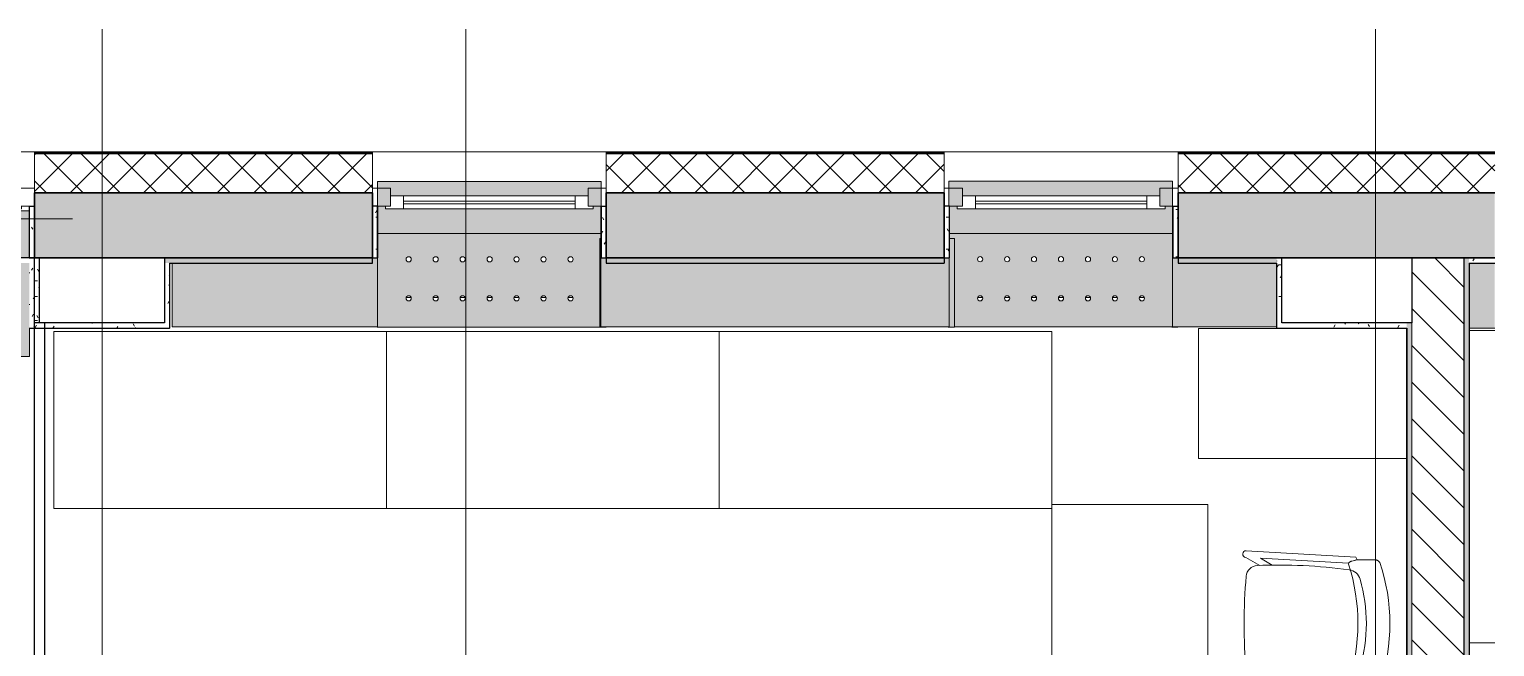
# Model space of a CAD drawing. Header units: millimetres. Extents: x 97900 to 162318, y -1987 to 22028.
# Drawn here: x 105530 to 111169, y 19655 to 22028 of the extents above; entities that cross this region are included whole.
import ezdxf

# ---------------------------------------------------------------- set-up
doc = ezdxf.new("R2010")
doc.units = ezdxf.units.MM
for name, color, linetype, lineweight in [('A-GLAZ', 7, 'Continuous', 9), ('A-GLAZ-1', 7, 'Continuous', 13), ('A-WALL', 7, 'Continuous', 9), ('I-FURN', 7, 'Continuous', 9), ('I-WALL', 7, 'Continuous', 9), ('M-EQPM', 7, 'Continuous', 9), ('Знаки', 7, 'Continuous', 9), ('Оси', 7, 'Continuous', 9)]:
    doc.layers.add(name, color=color, linetype=linetype, lineweight=lineweight)
for name, color, linetype, lineweight, true_color in [('A-WALL-1', 7, 'Continuous', 35, 0x3c3c3c), ('A-WALL-2', 7, 'Continuous', 25, 0x3c3c3c), ('A-WALL-3', 7, 'Continuous', 13, 0x3c3c3c), ('A-WALL-FNSH-1', 7, 'Continuous', 13, 0x3c3c3c), ('A-WALL-FNSH-2', 7, 'Continuous', 9, 0x3c3c3c), ('I-FURN-1', 7, 'Continuous', 9, 0xf0f0f0), ('I-FURN-2', 7, 'Continuous', 9, 0xaaaaaa)]:
    doc.layers.add(name, color=color, linetype=linetype, lineweight=lineweight, true_color=true_color)
pattern_1 = [(0, (0, 0), (121.92, 30.48), [10.058, -81.382, 10.058, -81.382, -487.68]), (0, (0, 0), (121.92, 30.48), [-182.88, 10.058, -172.822, 10.058, -81.382, -213.36]), (0, (0, 0), (121.92, 30.48), [-457.2, 10.058, -50.902, 10.058, -142.342]), (120, (45.72, 15.24), (-87.356454, 90.345817), [10.058, -81.382, 10.058, -81.382, -487.68]), (120, (45.72, 15.24), (-87.356454, 90.345817), [-182.88, 10.058, -172.822, 10.058, -81.382, -213.36]), (120, (45.72, 15.24), (-87.356454, 90.345817), [-457.2, 10.058, -50.902, 10.058, -142.342]), (240, (60.96, 76.2), (-34.563546, -120.825817), [10.058, -81.382, 10.058, -81.382, -487.68]), (240, (60.96, 76.2), (-34.563546, -120.825817), [-182.88, 10.058, -172.822, 10.058, -81.382, -213.36]), (240, (60.96, 76.2), (-34.563546, -120.825817), [-457.2, 10.058, -50.902, 10.058, -142.342])]

# ---------------------------------------------------------------- blocks, each defined once
blk = doc.blocks.new('120_Окно_СКБ_1Ст - 120_Окно_СКБ_1Ст 900х2500_h_ с форточкой-22876038-План разверток пом_3_35_ Этаж 3')
at = {"layer": 'A-GLAZ'}
for p, q in [((-431.5, -57), (-450, -57)), ((-330, -107), (330, -107)), ((450, -57), (428.5, -57)), ((330, -117), (-330, -117)), ((428.5, -127), (450, -127))]:
    blk.add_line(p, q, dxfattribs=at)
at = {"layer": 'A-GLAZ-1'}
for p, q in [((-450, -127), (-450, -57)), ((-450, -57), (-380, -57)), ((-380, -57), (-380, -127)), ((380, -87), (-380, -87)), ((-380, -87), (-380, -127)), ((-330, -137), (-330, -87)), ((330, -137), (330, -87)), ((380, -127), (380, -57)), ((380, -57), (450, -57)), ((380, -127), (380, -87)), ((450, -57), (450, -127)), ((-380, -127), (-450, -127)), ((-380, -127), (-400, -127)), ((-400, -127), (-400, -137)), ((-400, -137), (400, -137)), ((400, -137), (-400, -137)), ((450, -127), (380, -127)), ((400, -127), (380, -127)), ((400, -137), (400, -127))]:
    blk.add_line(p, q, dxfattribs=at)
blk = doc.blocks.new('120_Окно_СКБ_1Ст - 120_Окно_СКБ_1Ст 900х2500_h_ с форточкой-V1-План разверток пом_3_35_ Этаж 3')
at = {"layer": 'A-GLAZ'}
for p, q in [((-430.1, -57), (-450, -57)), ((-330, -107), (330, -107)), ((450, -57), (429.9, -57)), ((330, -117), (-330, -117)), ((429.9, -127), (450, -127))]:
    blk.add_line(p, q, dxfattribs=at)
at = {"layer": 'A-GLAZ-1'}
for p, q in [((-450, -127), (-450, -57)), ((-450, -57), (-380, -57)), ((-380, -57), (-380, -127)), ((380, -87), (-380, -87)), ((-380, -87), (-380, -127)), ((-330, -137), (-330, -87)), ((330, -137), (330, -87)), ((380, -127), (380, -57)), ((380, -57), (450, -57)), ((380, -127), (380, -87)), ((450, -57), (450, -127)), ((-380, -127), (-450, -127)), ((-380, -127), (-400, -127)), ((-400, -127), (-400, -137)), ((-400, -137), (400, -137)), ((400, -137), (-400, -137)), ((450, -127), (380, -127)), ((400, -127), (380, -127)), ((400, -137), (400, -127))]:
    blk.add_line(p, q, dxfattribs=at)
blk = doc.blocks.new('120_Окно_СКБ_1Ст - 120_Окно_СКБ_1Ст 900х2500_h_ с форточкой-V2-План разверток пом_3_35_ Этаж 3')
at = {"layer": 'A-GLAZ'}
for p, q in [((450, -57), (-450, -57)), ((-330, -107), (330, -107)), ((-430, -127), (-400, -127)), ((330, -117), (-330, -117)), ((400, -127), (450, -127))]:
    blk.add_line(p, q, dxfattribs=at)
at = {"layer": 'A-GLAZ-1'}
for p, q in [((-450, -127), (-450, -57)), ((-450, -57), (-380, -57)), ((-380, -57), (-380, -127)), ((380, -87), (-380, -87)), ((-380, -87), (-380, -127)), ((-330, -137), (-330, -87)), ((330, -137), (330, -87)), ((380, -127), (380, -57)), ((380, -57), (450, -57)), ((380, -127), (380, -87)), ((450, -57), (450, -127)), ((-380, -127), (-450, -127)), ((-380, -127), (-400, -127)), ((-400, -127), (-400, -137)), ((-400, -137), (400, -137)), ((400, -137), (-400, -137)), ((450, -127), (380, -127)), ((400, -127), (380, -127)), ((400, -137), (400, -127))]:
    blk.add_line(p, q, dxfattribs=at)
blk = doc.blocks.new('Стол базовый прямоугольный - 1_2-25479526-План разверток пом_3_35_ Этаж 3')
at = {"layer": 'I-FURN-1'}
for p, q in [((-600, -202.9), (-600, -300)), ((600, -300), (600, -202.9)), ((-600, -300), (600, -300))]:
    blk.add_line(p, q, dxfattribs=at)
blk = doc.blocks.new('Chair_1 noor 78578 - 1_4-25422005-План разверток пом_3_35_ Этаж 3')
at = {"layer": 'I-FURN'}
for p, q in [((-130.5, 405.7), (-130.5, 344.8)), ((359.1, 344.8), (359.1, 405.7)), ((-141.2, 329.7), (-165.1, -92)), ((-136.5, -37.1), (-117.3, 302)), ((345.9, 302), (365.1, -37.1)), ((393.7, -92), (369.8, 329.7)), ((-110.2, 8.6), (-136.5, -37.1)), ((365.1, -37.1), (338.8, 8.6)), ((-139.7, -93.5), (-108.8, -39.9)), ((337.4, -39.9), (368.3, -93.5))]:
    blk.add_line(p, q, dxfattribs=at)
for centre, radius, start, end in [((114.3, -271.9), 732.8, 71.3174, 108.6833), ((-37.4, 344.8), 93.1, 180, 204.9864), ((-41.4, 297.5), 50.8, 106.1735, 171.9659), ((114.3, -239.2), 609.6, 73.8265, 106.1735), ((270, 297.5), 50.8, 8.0341, 73.8265), ((266, 344.8), 93.1, 334.477, 360), ((114.3, -279.3), 660.4, 111.7, 112.7563), ((-37.4, 344.8), 93.1, 186.4785, 204.9864), ((-116, 308.2), 6.35, 204.9864, 258.4091), ((-116, 308.2), 6.35, 204.9864, 287.8276), ((114.3, -408), 746, 71.9445, 107.8276), ((1798.9, 37.7), 1909.3, 171.9659, 182.6261), ((-1570.3, 37.7), 1909.3, 357.3739, 8.0341), ((344.3, 307.4), 6.35, 281.4186, 334.477), ((344.6, 308.2), 6.35, 281.5909, 335.0136), ((266, 344.8), 93.1, 335.0136, 353.5215), ((114.3, -279.3), 660.4, 67.2437, 68.3), ((1798.9, 37.7), 1909.3, 180.8761, 182.3307), ((-1570.3, 37.7), 1909.3, 357.6693, 359.1239), ((-64, -47.7), 44.5, 182.6261, 265.0912), ((292.6, -47.7), 44.4, 275.9396, 357.3739), ((-152.4, -92.7), 12.7, 176.75, 356.75), ((114.8, 2033.8), 2133.6, 265.0912, 274.9044), ((381, -92.7), 12.7, 183.25, 3.25)]:
    blk.add_arc(centre, radius, start, end, dxfattribs=at)
for points in [[(-120.4, 422.3), (-122, 420.8), (-124.7, 417.8), (-127.8, 413.5), (-129.8, 409.4), (-130.4, 406.9), (-130.5, 405.7)], [(359.1, 405.7), (359, 406.9), (358.4, 409.4), (356.4, 413.5), (353.3, 417.8), (350.6, 420.8), (349, 422.3)]]:
    blk.add_open_spline(points, degree=3, dxfattribs=at)
blk = doc.blocks.new('Стол базовый прямоугольный - 1_2-V3-План разверток пом_3_35_ Этаж 3')
at = {"layer": 'I-FURN-1'}
for p, q in [((600, 300), (-600, 300)), ((-600, 300), (-600, -300)), ((600, -300), (600, 300)), ((-600, -300), (600, -300))]:
    blk.add_line(p, q, dxfattribs=at)
blk = doc.blocks.new('Стол базовый прямоугольный - 1_125-26230900-План разверток пом_3_35_ Этаж 3')
at = {"layer": 'I-FURN-1'}
for p, q in [((400, 250), (-400, 250)), ((-400, 250), (-400, -250)), ((400, -250), (400, 250)), ((-400, -250), (400, -250))]:
    blk.add_line(p, q, dxfattribs=at)
blk = doc.blocks.new('radiator_prado_classic_z_tip_30_po exemplyaru - Classic Z Тип 30-300-31189091-План разверток пом_3_35_ Этаж 3')
at = {"layer": 'M-EQPM'}
for p, q in [((102.4, 228), (83.1, 228)), ((206.2, 228), (187, 228)), ((309.9, 228), (290.7, 228)), ((413.7, 228), (394.5, 228)), ((517.4, 228), (498.2, 228)), ((621.2, 228), (602, 228)), ((725, 228), (705.7, 228))]:
    blk.add_line(p, q, dxfattribs=at)
blk = doc.blocks.new('radiator_prado_classic_z_tip_30_po exemplyaru - Classic Z Тип 30-300-V13-План разверток пом_3_35_ Этаж 3')
at = {"layer": 'M-EQPM'}
for p, q in [((106.1, 228), (86.8, 228)), ((209.9, 228), (190.6, 228)), ((313.6, 228), (294.3, 228)), ((417.4, 228), (398.1, 228)), ((521.1, 228), (501.8, 228)), ((624.9, 228), (605.6, 228)), ((728.7, 228), (709.3, 228))]:
    blk.add_line(p, q, dxfattribs=at)
blk = doc.blocks.new('Зашивка радиатора_ с перфорацией М1_1 - Зашивка радиатора_ с перфорацией М1_1-31131234-План разверток пом_3_35_ Этаж 3')
at = {"layer": 'Знаки'}
blk.add_hatch(color=256, dxfattribs=at).paths.add_polyline_path([(430, 200), (429.8, 380), (-430, 380), (-430, 200), (429.8, 200)])
h = blk.add_hatch(color=256, dxfattribs=at)
h.paths.add_polyline_path([(-71.6, -179.9), (430.2, -179.9), (429.8, 180), (-430, 180), (-430, -179.9), (-113.3, -179.9)])
h.paths.add_polyline_path([(312.2, -79.6), (307.3, -78.3), (303.6, -74.6), (302.3, -69.6), (303.6, -64.6), (307.3, -61), (312.2, -59.6), (317.3, -61), (320.9, -64.6), (322.3, -69.6), (320.9, -74.6), (317.3, -78.3), (314.8, -79.3)])
h.paths.add_polyline_path([(-102.8, -79.6), (-107.7, -78.3), (-111.4, -74.6), (-112.7, -69.6), (-111.4, -64.6), (-107.7, -61), (-102.8, -59.6), (-97.7, -61), (-94.1, -64.6), (-92.7, -69.6), (-94.1, -74.6), (-97.7, -78.3), (-100.2, -79.3)])
h.paths.add_polyline_path([(-310.3, -79.6), (-315.2, -78.3), (-318.9, -74.6), (-320.2, -69.6), (-318.9, -64.6), (-315.2, -61), (-310.3, -59.6), (-305.2, -61), (-301.6, -64.6), (-300.2, -69.6), (-301.6, -74.6), (-305.2, -78.3), (-307.7, -79.3)])
h.paths.add_polyline_path([(1, -79.6), (-4, -78.3), (-7.7, -74.6), (-9, -69.6), (-7.7, -64.6), (-4, -61), (1, -59.6), (6, -61), (9.7, -64.6), (11, -69.6), (9.7, -74.6), (6, -78.3), (3.6, -79.3)])
h.paths.add_polyline_path([(-206.5, -79.6), (-211.5, -78.3), (-215.2, -74.6), (-216.5, -69.6), (-215.2, -64.6), (-211.5, -61), (-206.5, -59.6), (-201.5, -61), (-197.8, -64.6), (-196.5, -69.6), (-197.8, -74.6), (-201.5, -78.3), (-203.9, -79.3)])
h.paths.add_polyline_path([(208.5, -79.6), (203.5, -78.3), (199.8, -74.6), (198.5, -69.6), (199.8, -64.6), (203.5, -61), (208.5, -59.6), (213.5, -61), (217.2, -64.6), (218.5, -69.6), (217.2, -74.6), (213.5, -78.3), (211.1, -79.3)])
h.paths.add_polyline_path([(104.7, -79.6), (99.8, -78.3), (96.1, -74.6), (94.8, -69.6), (96.1, -64.6), (99.8, -61), (104.7, -59.6), (109.8, -61), (113.4, -64.6), (114.8, -69.6), (113.4, -74.6), (109.8, -78.3), (107.3, -79.3)])
h.paths.add_polyline_path([(-310.3, 70.4), (-315.2, 71.7), (-318.9, 75.4), (-320.2, 80.4), (-318.9, 85.4), (-315.2, 89), (-310.3, 90.4), (-305.2, 89), (-301.6, 85.4), (-300.2, 80.4), (-301.6, 75.4), (-305.2, 71.7), (-307.7, 70.7)])
h.paths.add_polyline_path([(312.2, 70.4), (307.3, 71.7), (303.6, 75.4), (302.3, 80.4), (303.6, 85.4), (307.3, 89), (312.2, 90.4), (317.3, 89), (320.9, 85.4), (322.3, 80.4), (320.9, 75.4), (317.3, 71.7), (314.8, 70.7)])
h.paths.add_polyline_path([(208.5, 70.4), (203.5, 71.7), (199.8, 75.4), (198.5, 80.4), (199.8, 85.4), (203.5, 89), (208.5, 90.4), (213.5, 89), (217.2, 85.4), (218.5, 80.4), (217.2, 75.4), (213.5, 71.7), (211.1, 70.7)])
h.paths.add_polyline_path([(-102.8, 70.4), (-107.7, 71.7), (-111.4, 75.4), (-112.7, 80.4), (-111.4, 85.4), (-107.7, 89), (-102.8, 90.4), (-97.7, 89), (-94.1, 85.4), (-92.7, 80.4), (-94.1, 75.4), (-97.7, 71.7), (-100.2, 70.7)])
h.paths.add_polyline_path([(-206.5, 70.4), (-211.5, 71.7), (-215.2, 75.4), (-216.5, 80.4), (-215.2, 85.4), (-211.5, 89), (-206.5, 90.4), (-201.5, 89), (-197.8, 85.4), (-196.5, 80.4), (-197.8, 75.4), (-201.5, 71.7), (-203.9, 70.7)])
h.paths.add_polyline_path([(1, 70.4), (-4, 71.7), (-7.7, 75.4), (-9, 80.4), (-7.7, 85.4), (-4, 89), (1, 90.4), (6, 89), (9.7, 85.4), (11, 80.4), (9.7, 75.4), (6, 71.7), (3.6, 70.7)])
h.paths.add_polyline_path([(104.7, 70.4), (99.8, 71.7), (96.1, 75.4), (94.8, 80.4), (96.1, 85.4), (99.8, 89), (104.7, 90.4), (109.8, 89), (113.4, 85.4), (114.8, 80.4), (113.4, 75.4), (109.8, 71.7), (107.3, 70.7)])
for p, q in [((430, 380), (-430, 380)), ((-430, 180), (-430, -94.7)), ((-430, -94.7), (-430, -179.9)), ((430.2, -179.9), (430.2, -71)), ((-430, -179.9), (-118, -179.9)), ((-118, -179.9), (430.2, -179.9))]:
    blk.add_line(p, q, dxfattribs=at)
for centre, start, end in [((-310.3, 80.4), 180, 0), ((-310.3, 80.4), 0, 180), ((-206.5, 80.4), 0, 180), ((-206.5, 80.4), 180, 360), ((-102.8, 80.4), 0, 180), ((-102.8, 80.4), 180, 0), ((1, 80.4), 0, 180), ((1, 80.4), 180, 0), ((104.7, 80.4), 0, 180), ((104.7, 80.4), 180, 360), ((208.5, 80.4), 0, 180), ((208.5, 80.4), 180, 0), ((312.2, 80.4), 0, 180), ((312.2, 80.4), 180, 0), ((-310.3, -69.6), 0, 180), ((-310.3, -69.6), 180, 0), ((-206.5, -69.6), 0, 180), ((-206.5, -69.6), 180, 0), ((-102.8, -69.6), 0, 180), ((-102.8, -69.6), 180, 0), ((1, -69.6), 0, 180), ((1, -69.6), 180, 0), ((104.7, -69.6), 0, 180), ((104.7, -69.6), 180, 0), ((208.5, -69.6), 0, 180), ((208.5, -69.6), 180, 0), ((312.2, -69.6), 0, 180), ((312.2, -69.6), 180, 0)]:
    blk.add_arc(centre, 10, start, end, dxfattribs=at)
blk = doc.blocks.new('Зашивка радиатора_ с перфорацией М1_1 - Зашивка радиатора_ с перфорацией М1_1-V14-План разверток пом_3_35_ Этаж 3')
at = {"layer": 'Знаки'}
h = blk.add_hatch(color=256, dxfattribs=at)
h.paths.add_polyline_path([(-429.9, 180), (430, 180.1), (430, 380), (-430, 380), (-429.9, 183)])
h.paths.add_polyline_path([(-308.6, 274.1), (-399.9, 274.1), (-399.9, 284.1), (-379.9, 284.1), (-379.9, 324.1), (380.1, 324.1), (380.1, 284.1), (400.1, 284.1), (400.1, 274.1), (-141.5, 274.1)])
h = blk.add_hatch(color=256, dxfattribs=at)
h.paths.add_polyline_path([(192.6, -179.9), (425.4, -178.8), (425.4, 160.1), (428.6, 160.1), (428.6, 180), (-429.9, 180), (-429.9, 179.9), (-430, -179.9), (109.1, -179.9)])
h.paths.add_polyline_path([(1, -79.6), (-4, -78.3), (-7.7, -74.6), (-9, -69.6), (-7.7, -64.6), (-4, -61), (1, -59.6), (6, -61), (9.7, -64.6), (11, -69.6), (9.7, -74.6), (6, -78.3), (3.6, -79.3)])
h.paths.add_polyline_path([(312.2, -79.6), (307.3, -78.3), (303.6, -74.6), (302.3, -69.6), (303.6, -64.6), (307.3, -61), (312.2, -59.6), (317.3, -61), (320.9, -64.6), (322.3, -69.6), (320.9, -74.6), (317.3, -78.3), (314.8, -79.3)])
h.paths.add_polyline_path([(104.7, -79.6), (99.8, -78.3), (96.1, -74.6), (94.8, -69.6), (96.1, -64.6), (99.8, -61), (104.7, -59.6), (109.8, -61), (113.4, -64.6), (114.8, -69.6), (113.4, -74.6), (109.1, -78.6), (107.3, -79.3)])
h.paths.add_polyline_path([(-206.5, -79.6), (-211.5, -78.3), (-215.2, -74.6), (-216.5, -69.6), (-215.2, -64.6), (-211.5, -61), (-206.5, -59.6), (-201.5, -61), (-197.8, -64.6), (-196.5, -69.6), (-197.8, -74.6), (-201.5, -78.3), (-203.9, -79.3)])
h.paths.add_polyline_path([(-102.8, -79.6), (-107.7, -78.3), (-111.4, -74.6), (-112.7, -69.6), (-111.4, -64.6), (-107.7, -61), (-102.8, -59.6), (-97.7, -61), (-94.1, -64.6), (-92.7, -69.6), (-94.1, -74.6), (-97.7, -78.3), (-100.2, -79.3)])
h.paths.add_polyline_path([(208.5, -79.6), (203.5, -78.3), (199.8, -74.6), (198.5, -69.6), (199.8, -64.6), (203.5, -61), (208.5, -59.6), (213.5, -61), (217.2, -64.6), (218.5, -69.6), (217.2, -74.6), (213.5, -78.3), (211.1, -79.3)])
h.paths.add_polyline_path([(-310.3, -79.6), (-315.2, -78.3), (-318.9, -74.6), (-320.2, -69.6), (-318.9, -64.6), (-315.2, -61), (-310.3, -59.6), (-305.2, -61), (-301.6, -64.6), (-300.2, -69.6), (-301.6, -74.6), (-305.2, -78.3), (-308.6, -79.4)])
h.paths.add_polyline_path([(104.7, 70.4), (99.8, 71.7), (96.1, 75.4), (94.8, 80.4), (96.1, 85.4), (99.8, 89), (104.7, 90.4), (109.8, 89), (113.4, 85.4), (114.8, 80.4), (113.4, 75.4), (109.1, 71.4), (107.3, 70.7)])
h.paths.add_polyline_path([(1, 70.4), (-4, 71.7), (-7.7, 75.4), (-9, 80.4), (-7.4, 85.7), (-4, 89), (1, 90.4), (6, 89), (9.7, 85.4), (11, 80.4), (9.7, 75.4), (6, 71.7), (3.6, 70.7)])
h.paths.add_polyline_path([(-102.8, 70.4), (-107.7, 71.7), (-111.4, 75.4), (-112.7, 80.4), (-111.4, 85.4), (-107.7, 89), (-102.8, 90.4), (-97.7, 89), (-94.1, 85.4), (-92.7, 80.4), (-94.1, 75.4), (-97.7, 71.7), (-100.2, 70.7)])
h.paths.add_polyline_path([(-206.5, 70.4), (-211.5, 71.7), (-215.2, 75.4), (-216.5, 80.4), (-214.9, 85.7), (-211.5, 89), (-206.5, 90.4), (-201.5, 89), (-197.8, 85.4), (-196.5, 80.4), (-197.8, 75.4), (-201.5, 71.7), (-203.9, 70.7)])
h.paths.add_polyline_path([(208.5, 70.4), (203.5, 71.7), (199.8, 75.4), (198.5, 80.4), (200.1, 85.7), (203.5, 89), (208.5, 90.4), (213.5, 89), (217.2, 85.4), (218.5, 80.4), (217.2, 75.4), (213.5, 71.7), (211.1, 70.7)])
h.paths.add_polyline_path([(-310.3, 70.4), (-315.2, 71.7), (-318.9, 75.4), (-320.2, 80.4), (-318.9, 85.4), (-315.2, 89), (-310.3, 90.4), (-305.2, 89), (-301.6, 85.4), (-300.2, 80.4), (-301.6, 75.4), (-305.2, 71.7), (-308.6, 70.6)])
h.paths.add_polyline_path([(312.2, 70.4), (307.3, 71.7), (303.6, 75.4), (302.3, 80.4), (303.6, 85.4), (307.3, 89), (312.2, 90.4), (317.3, 89), (320.9, 85.4), (322.3, 80.4), (320.9, 75.4), (317.3, 71.7), (314.8, 70.7)])
for p, q in [((430, 380), (-430, 380)), ((-430, 380), (-430, 284.1)), ((430, 180.1), (430, 380)), ((-429.9, 180), (428.6, 180)), ((428.6, 180), (-429.9, 180)), ((-430, 86.1), (-430, -179.9)), ((-430, -179.9), (425.4, -179.9))]:
    blk.add_line(p, q, dxfattribs=at)
for centre, start, end in [((-310.3, 80.4), 180, 0), ((-310.3, 80.4), 0, 180), ((-206.5, 80.4), 0, 180), ((-206.5, 80.4), 180, 360), ((-102.8, 80.4), 0, 180), ((-102.8, 80.4), 180, 0), ((1, 80.4), 0, 180), ((1, 80.4), 180, 0), ((104.7, 80.4), 0, 180), ((104.7, 80.4), 180, 360), ((208.5, 80.4), 0, 180), ((208.5, 80.4), 180, 0), ((312.2, 80.4), 0, 180), ((312.2, 80.4), 180, 0), ((-310.3, -69.6), 0, 180), ((-310.3, -69.6), 180, 0), ((-206.5, -69.6), 0, 180), ((-206.5, -69.6), 180, 0), ((-102.8, -69.6), 0, 180), ((-102.8, -69.6), 180, 0), ((1, -69.6), 0, 180), ((1, -69.6), 180, 0), ((104.7, -69.6), 0, 180), ((104.7, -69.6), 180, 0), ((208.5, -69.6), 0, 180), ((208.5, -69.6), 180, 0), ((312.2, -69.6), 0, 180), ((312.2, -69.6), 180, 0)]:
    blk.add_arc(centre, 10, start, end, dxfattribs=at)
blk = doc.blocks.new('Зашивка радиатора_ с перфорацией М1_1 - Зашивка радиатора_ с перфорацией М1_1-V15-План разверток пом_3_35_ Этаж 3')
at = {"layer": 'Знаки'}
h = blk.add_hatch(color=256, dxfattribs=at)
h.paths.add_polyline_path([(-1.1, 180), (430, 180), (430, 380), (-430, 380), (-430, 284), (-428.5, 284), (-428.5, 180), (-84.6, 180)])
h.paths.add_polyline_path([(401.5, 274), (-398.5, 274), (-398.5, 284), (-378.5, 284), (-378.5, 324), (381.5, 324), (381.5, 284), (401.5, 284)])
h = blk.add_hatch(color=256, dxfattribs=at)
h.paths.add_polyline_path([(-408.9, -179.9), (430.2, -179.9), (430.2, 180), (-428.5, 178.8), (-428.5, 160), (-408.9, 160), (-408.9, -175)])
h.paths.add_polyline_path([(-102.8, -79.6), (-107.7, -78.3), (-111.4, -74.6), (-112.7, -69.6), (-111.4, -64.6), (-107.7, -61), (-102.8, -59.6), (-97.7, -61), (-94.1, -64.6), (-92.7, -69.6), (-94.1, -74.6), (-97.7, -78.3), (-100.2, -79.3)])
h.paths.add_polyline_path([(1, -79.6), (-4, -78.3), (-7.7, -74.6), (-9, -69.6), (-7.7, -64.6), (-4, -61), (1, -59.6), (6, -61), (9.7, -64.6), (11, -69.6), (9.7, -74.6), (6, -78.3), (3.6, -79.3)])
h.paths.add_polyline_path([(208.5, -79.6), (203.5, -78.3), (199.8, -74.6), (198.5, -69.6), (199.8, -64.6), (203.5, -61), (208.5, -59.6), (213.5, -61), (217.2, -64.6), (218.5, -69.6), (217.2, -74.6), (213.5, -78.3), (211.1, -79.3)])
h.paths.add_polyline_path([(104.7, -79.6), (99.8, -78.3), (96.1, -74.6), (94.8, -69.6), (96.1, -64.6), (99.8, -61), (104.7, -59.6), (109.8, -61), (113.4, -64.6), (114.8, -69.6), (113.4, -74.6), (109.8, -78.3), (107.3, -79.3)])
h.paths.add_polyline_path([(-310.3, -79.6), (-315.2, -78.3), (-318.9, -74.6), (-320.2, -69.6), (-318.9, -64.6), (-315.2, -61), (-310.3, -59.6), (-305.2, -61), (-301.6, -64.6), (-300.2, -69.6), (-301.6, -74.6), (-305.2, -78.3), (-307.7, -79.3)])
h.paths.add_polyline_path([(312.2, -79.6), (307.3, -78.3), (303.6, -74.6), (302.3, -69.6), (303.6, -64.6), (307.3, -61), (312.2, -59.6), (317.3, -61), (320.9, -64.6), (322.3, -69.6), (320.9, -74.6), (317.3, -78.3), (314.8, -79.3)])
h.paths.add_polyline_path([(-206.5, -79.6), (-211.5, -78.3), (-215.2, -74.6), (-216.5, -69.6), (-215.2, -64.6), (-211.5, -61), (-206.5, -59.6), (-201.5, -61), (-197.8, -64.6), (-196.5, -69.6), (-197.8, -74.6), (-201.5, -78.3), (-203.9, -79.3)])
h.paths.add_polyline_path([(-310.3, 70.4), (-315.2, 71.7), (-318.9, 75.4), (-320.2, 80.4), (-318.9, 85.4), (-315.2, 89), (-310.3, 90.4), (-305.2, 89), (-301.6, 85.4), (-300.2, 80.4), (-301.6, 75.4), (-305.2, 71.7), (-307.7, 70.7)])
h.paths.add_polyline_path([(208.5, 70.4), (203.5, 71.7), (199.8, 75.4), (198.5, 80.4), (199.8, 85.4), (203.5, 89), (208.5, 90.4), (213.5, 89), (217.2, 85.4), (218.5, 80.4), (217.2, 75.4), (213.5, 71.7), (211.1, 70.7)])
h.paths.add_polyline_path([(1, 70.4), (-4, 71.7), (-7.7, 75.4), (-9, 80.4), (-7.7, 85.4), (-4, 89), (1, 90.4), (6, 89), (9.7, 85.4), (11, 80.4), (9.7, 75.4), (6, 71.7), (3.6, 70.7)])
h.paths.add_polyline_path([(312.2, 70.4), (307.3, 71.7), (303.6, 75.4), (302.3, 80.4), (303.6, 85.4), (307.3, 89), (312.2, 90.4), (317.3, 89), (320.9, 85.4), (322.3, 80.4), (320.9, 75.4), (317.3, 71.7), (314.8, 70.7)])
h.paths.add_polyline_path([(-102.8, 70.4), (-107.7, 71.7), (-111.4, 75.4), (-112.7, 80.4), (-111.2, 85.7), (-107.7, 89), (-102.8, 90.4), (-97.7, 89), (-94.1, 85.4), (-92.7, 80.4), (-94.1, 75.4), (-97.7, 71.7), (-100.2, 70.7)])
h.paths.add_polyline_path([(-206.5, 70.4), (-211.5, 71.7), (-215.2, 75.4), (-216.5, 80.4), (-215.2, 85.4), (-211.5, 89), (-206.5, 90.4), (-201.5, 89), (-197.8, 85.4), (-196.5, 80.4), (-197.8, 75.4), (-201.5, 71.7), (-203.9, 70.7)])
h.paths.add_polyline_path([(104.7, 70.4), (99.8, 71.7), (96.1, 75.4), (94.8, 80.4), (96.3, 85.7), (99.8, 89), (104.7, 90.4), (109.8, 89), (113.4, 85.4), (114.8, 80.4), (113.4, 75.4), (109.8, 71.7), (107.3, 70.7)])
for p, q in [((430, 380), (-430, 380)), ((-430, 380), (-430, 284)), ((430, 180), (430, 380)), ((-428.5, 180), (430, 180)), ((430.2, 180), (-428.5, 180)), ((430.2, -179.9), (430.2, 180)), ((-408.9, -179.9), (430.2, -179.9))]:
    blk.add_line(p, q, dxfattribs=at)
for centre, start, end in [((-310.3, 80.4), 180, 0), ((-310.3, 80.4), 0, 180), ((-206.5, 80.4), 0, 180), ((-206.5, 80.4), 180, 360), ((-102.8, 80.4), 0, 180), ((-102.8, 80.4), 180, 0), ((1, 80.4), 0, 180), ((1, 80.4), 180, 0), ((104.7, 80.4), 0, 180), ((104.7, 80.4), 180, 360), ((208.5, 80.4), 0, 180), ((208.5, 80.4), 180, 0), ((312.2, 80.4), 0, 180), ((312.2, 80.4), 180, 0), ((-310.3, -69.6), 0, 180), ((-310.3, -69.6), 180, 0), ((-206.5, -69.6), 0, 180), ((-206.5, -69.6), 180, 0), ((-102.8, -69.6), 0, 180), ((-102.8, -69.6), 180, 0), ((1, -69.6), 0, 180), ((1, -69.6), 180, 0), ((104.7, -69.6), 0, 180), ((104.7, -69.6), 180, 0), ((208.5, -69.6), 0, 180), ((208.5, -69.6), 180, 0), ((312.2, -69.6), 0, 180), ((312.2, -69.6), 180, 0)]:
    blk.add_arc(centre, 10, start, end, dxfattribs=at)
blk = doc.blocks.new('Зашивка без перфорации М3_2_1 - М3_2_9-31134916-План разверток пом_3_35_ Этаж 3')
at = {"layer": 'Знаки'}
blk.add_hatch(color=256, dxfattribs=at).paths.add_polyline_path([(314.3, -179.9), (360.2, -179.9), (360.1, 86), (340.1, 86), (340.1, 66), (-430, 66), (-430, -179.9), (-19.8, -179.9)])
for p, q in [((360.2, -179.9), (360.2, 180)), ((-430, 66), (-430, -179.9)), ((-430, -179.9), (360.2, -179.9))]:
    blk.add_line(p, q, dxfattribs=at)
blk = doc.blocks.new('Зашивка без перфорации М3_2_1 - М3_2_13-31189094-План разверток пом_3_35_ Этаж 3')
at = {"layer": 'Знаки'}
blk.add_hatch(color=256, dxfattribs=at).paths.add_polyline_path([(-193, -179.9), (-29.8, -179.9), (-30.2, 66), (-408.7, 66), (-408.7, 86), (-428.7, 86), (-428.7, 180), (-430, 180), (-430, -179.9), (-360.1, -179.9)])
for p, q in [((-428.7, 180), (-430, 180)), ((-430, 180), (-430, -179.9)), ((-29.8, -179.9), (-29.8, 66)), ((-430, -179.9), (-29.8, -179.9))]:
    blk.add_line(p, q, dxfattribs=at)
blk = doc.blocks.new('Зашивка без перфорации М3_2_1 - М3_2_7-31137878-План разверток пом_3_35_ Этаж 3')
at = {"layer": 'Знаки'}
blk.add_hatch(color=256, dxfattribs=at).paths.add_polyline_path([(-312.4, -179.9), (-312.4, 71), (-411, 70), (-411, -179.9)])
blk.add_line((-411, -179.9), (-312.4, -179.9), dxfattribs=at)
blk = doc.blocks.new('Зашивка без перфорации М3 - М3_29-31196890-План разверток пом_3_35_ Этаж 3')
at = {"layer": 'Знаки'}
blk.add_hatch(color=256, dxfattribs=at).paths.add_polyline_path([(-331.8, -179.9), (910.2, -179.9), (910.2, 86), (891.5, 86), (891.5, 66), (-408.5, 66), (-408.5, 86), (-428.5, 86), (-428.5, 180), (-430, 180), (-430, -179.9)])
for p, q in [((-428.5, 180), (-430, 180)), ((-430, 180), (-430, -179.9)), ((910.2, -179.9), (910.2, 86)), ((-430, -179.9), (910.2, -179.9))]:
    blk.add_line(p, q, dxfattribs=at)
blk = doc.blocks.new('Зашивка_ опоясывающая панель - Зашивка_ опоясывающая панель Т2_1-V17-План разверток пом_3_35_ Этаж 3')
at = {"layer": 'Знаки'}
blk.add_line((-408.1, 180), (-406, 180), dxfattribs=at)
blk = doc.blocks.new('Зашивка_ опоясывающая панель - Зашивка_ опоясывающая панель-V18-План разверток пом_3_35_ Этаж 3')
at = {"layer": 'Знаки'}
blk.add_hatch(color=256, dxfattribs=at).paths.add_polyline_path([(-430, 180), (-430, 179.9), (-409.2, 179.9), (-409.2, -160), (-406, -160), (-406, 180), (-409.2, 180)])
for p, q in [((-430, 180), (-406, 180)), ((-406, 180), (-406, -160)), ((-409.2, -160), (-406, -160))]:
    blk.add_line(p, q, dxfattribs=at)
blk = doc.blocks.new('Зашивка_ опоясывающая панель - Зашивка_ опоясывающая панель-V19-План разверток пом_3_35_ Этаж 3')
at = {"layer": 'Знаки'}
blk.add_hatch(color=256, dxfattribs=at).paths.add_polyline_path([(-409.2, 180), (-430, 180), (-430, -160), (-410.4, -160), (-410.4, -86), (-409.2, -86), (-409.2, 179.9), (-406, 180)])
for p, q in [((-430, -160), (-430, 180)), ((-430, 180), (-406, 180)), ((-430, -160), (-410.4, -160))]:
    blk.add_line(p, q, dxfattribs=at)
blk = doc.blocks.new('Зашивка_ опоясывающая панель - Зашивка_ опоясывающая панель Т2_1-V20-План разверток пом_3_35_ Этаж 3')
at = {"layer": 'Знаки'}
blk.add_line((-430, 180), (-406, 180), dxfattribs=at)

msp = doc.modelspace()

# ---------------------------------------------------------------- hatches: boundary and pattern name
at = {"layer": 'A-WALL'}
h = msp.add_hatch(dxfattribs=at)
h.set_pattern_fill('FP_3', color=256, style=0, pattern_type=2)
h.set_pattern_definition([(45, (0, 0), (-70.71068, 70.71068), []), (135, (0, 0), (-70.71068, -70.71068), [])])
h.paths.add_polyline_path([(110500.3, 21400), (111168.6, 21400), (111168.6, 21550), (109950.4, 21550), (109950.4, 21400), (110166.2, 21400)])
h.paths.add_polyline_path([(108495.4, 21400), (109050.4, 21400), (109050.4, 21550), (107750.4, 21550), (107750.4, 21400), (107827.1, 21400)])
h.paths.add_polyline_path([(104650.2, 21400), (104650.2, 21550), (103450, 21550), (103450, 21400), (104485.7, 21400)])
h.paths.add_polyline_path([(106490.5, 21400), (106850.4, 21400), (106850.4, 21550), (105550.2, 21550), (105550.2, 21400), (105822.2, 21400)])
h.paths.add_polyline_path([(100580, 21400), (101150, 21400), (101150, 21550), (100475.9, 21550), (100475.9, 21400)])
at = {"layer": 'I-WALL'}
h = msp.add_hatch(dxfattribs=at)
h.set_pattern_fill('FP_1', color=256, style=0, pattern_type=2)
h.set_pattern_definition([(45, (0, 0), (-57.024626, 57.024626), []), (45, (57.025, 0), (-57.024626, 57.024626), [100.806, -20.161, 3.353, -16.808])])
h.paths.add_polyline_path([(111168.6, 21150), (111168.6, 21400), (109950.4, 21400), (109950.4, 21150), (111070, 21150)])
h.paths.add_polyline_path([(109050.4, 21150), (109050.4, 21400), (107750.4, 21400), (107750.4, 21150), (108996.6, 21150)])
h.paths.add_polyline_path([(104485.7, 21150), (104650.2, 21150), (104650.2, 21400), (103450, 21400), (103450, 21150), (103817.4, 21150)])
h.paths.add_polyline_path([(105550.2, 21150), (106850.4, 21150), (106850.4, 21400), (105550.2, 21400)])
h.paths.add_polyline_path([(100800, 21150), (101150, 21150), (101150, 21400), (100800, 21400)])
h = msp.add_hatch(dxfattribs=at)
h.set_pattern_fill('FP_9', color=256, style=0, pattern_type=2)
h.set_pattern_definition(pattern_1)
h.paths.add_polyline_path([(105550.2, 21150), (105550.2, 21347.8), (105530.2, 21347.8), (105530.2, 21150)])
h = msp.add_hatch(dxfattribs=at)
h.set_pattern_fill('FP_9', color=256, style=0, pattern_type=2)
h.set_pattern_definition(pattern_1)
h.paths.add_polyline_path([(106870.4, 21150), (106870.4, 21348), (106850.4, 21348), (106850.4, 21150)])
h = msp.add_hatch(dxfattribs=at)
h.set_pattern_fill('FP_9', color=256, style=0, pattern_type=2)
h.set_pattern_definition(pattern_1)
h.paths.add_polyline_path([(107730.4, 21150), (107750.4, 21150), (107750.4, 21347.8), (107730.4, 21347.8), (107730.4, 21182.1)])
h = msp.add_hatch(dxfattribs=at)
h.set_pattern_fill('FP_9', color=256, style=0, pattern_type=2)
h.set_pattern_definition(pattern_1)
h.paths.add_polyline_path([(109070.4, 21150), (109070.4, 21348), (109050.4, 21348), (109050.4, 21150)])
h = msp.add_hatch(dxfattribs=at)
h.set_pattern_fill('FP_9', color=256, style=0, pattern_type=2)
h.set_pattern_definition(pattern_1)
h.paths.add_polyline_path([(109950.4, 21150), (109950.4, 21347.8), (109930.4, 21347.8), (109930.4, 21150)])
h = msp.add_hatch(dxfattribs=at)
h.set_pattern_fill('FP_9', color=256, style=0, pattern_type=2)
h.set_pattern_definition(pattern_1)
h.paths.add_polyline_path([(105550, 20879), (105550, 21150), (105530, 21150), (105530, 20879)])
h = msp.add_hatch(dxfattribs=at)
h.set_pattern_fill('FP_9', color=256, style=0, pattern_type=2)
h.set_pattern_definition(pattern_1)
h.paths.add_polyline_path([(105570, 20900), (105570, 21150), (105550, 21150), (105550, 20900)])
h = msp.add_hatch(dxfattribs=at)
h.set_pattern_fill('FP_9', color=256, style=0, pattern_type=2)
h.set_pattern_definition(pattern_1)
h.paths.add_polyline_path([(110329, 21130), (110330, 21130), (110330, 21150), (109950.4, 21150), (109950.4, 21130), (110166.2, 21130)])
h.paths.add_polyline_path([(106824.7, 21130), (106850.4, 21130), (106850.4, 21150), (106050, 21150), (106050, 21130), (106490.5, 21130)])
h.paths.add_polyline_path([(108996.6, 21130), (109050.4, 21130), (109050.4, 21150), (107750.4, 21150), (107750.4, 21130), (108829.6, 21130)])
h = msp.add_hatch(dxfattribs=at)
h.set_pattern_fill('FP_9', color=256, style=0, pattern_type=2)
h.set_pattern_definition(pattern_1)
h.paths.add_polyline_path([(110330, 20900), (110350, 20900), (110350, 21150), (110330, 21150), (110330, 21117.2)])
h = msp.add_hatch(dxfattribs=at)
h.set_pattern_fill('FP_2', color=256, style=0, pattern_type=2)
h.set_pattern_definition([(135, (0, 0), (-70.71068, -70.71068), [])])
h.paths.add_polyline_path([(111050, 13900), (111050, 21150), (110850, 21150), (110850, 13900)])
h = msp.add_hatch(dxfattribs=at)
h.set_pattern_fill('FP_9', color=256, style=0, pattern_type=2)
h.set_pattern_definition(pattern_1)
h.paths.add_polyline_path([(111050, 13600), (111070, 13600), (111070, 21150), (111050, 21150), (111050, 13851.6)])
h = msp.add_hatch(dxfattribs=at)
h.set_pattern_fill('FP_9', color=256, style=0, pattern_type=2)
h.set_pattern_definition(pattern_1)
h.paths.add_polyline_path([(111168.6, 21130), (111168.6, 21150), (111070, 21150), (111070, 21130)])
h = msp.add_hatch(dxfattribs=at)
h.set_pattern_fill('FP_9', color=256, style=0, pattern_type=2)
h.set_pattern_definition(pattern_1)
h.paths.add_polyline_path([(106050, 20880), (106070, 20880), (106070, 21130), (106050, 21130), (106050, 20900)])
h = msp.add_hatch(dxfattribs=at)
h.set_pattern_fill('FP_9', color=256, style=0, pattern_type=2)
h.set_pattern_definition(pattern_1)
h.paths.add_polyline_path([(106050, 20880), (106050, 20900), (105550, 20900), (105550, 20880), (105822.2, 20880)])
h = msp.add_hatch(dxfattribs=at)
h.set_pattern_fill('FP_9', color=256, style=0, pattern_type=2)
h.set_pattern_definition(pattern_1)
h.paths.add_polyline_path([(110829, 20880), (110830, 20880), (110830, 20900), (110330, 20900), (110330, 20880), (110500.3, 20880)])
h = msp.add_hatch(dxfattribs=at)
h.set_pattern_fill('FP_9', color=256, style=0, pattern_type=2)
h.set_pattern_definition(pattern_1)
h.paths.add_polyline_path([(110834.4, 14150), (110850, 14150), (110850, 20900), (110830, 20900), (110830, 14150)])

# ---------------------------------------------------------------- linework, layer by layer
at = {"layer": 'A-WALL'}
for p, q in [((104650.2, 21558), (105550.2, 21558)), ((106850.4, 21550), (105550.2, 21550)), ((106850.4, 21558), (107750.4, 21558)), ((109050.4, 21550), (107750.4, 21550)), ((109050.4, 21558), (109950.4, 21558)), ((111168.6, 21550), (109950.4, 21550)), ((110850, 14050), (110850, 20900))]:
    msp.add_line(p, q, dxfattribs=at)
at = {"layer": 'A-WALL-1'}
for p, q in [((105550.2, 21400), (105550.2, 21150)), ((106850.4, 21400), (105550.2, 21400)), ((106850.4, 21150), (106850.4, 21400)), ((107750.4, 21400), (107750.4, 21150)), ((109050.4, 21400), (107750.4, 21400)), ((109050.4, 21150), (109050.4, 21400)), ((109950.4, 21400), (109950.4, 21150)), ((111168.6, 21400), (109950.4, 21400)), ((106850.4, 21150), (105550.2, 21150)), ((107750.4, 21150), (109050.4, 21150)), ((109950.4, 21150), (111168.6, 21150))]:
    msp.add_line(p, q, dxfattribs=at)
at = {"layer": 'A-WALL-2'}
for p, q in [((105550.2, 21347.8), (105530.2, 21347.8)), ((105530.2, 21347.8), (105530.2, 21150)), ((105550.2, 21150), (105550.2, 21347.8)), ((106870.4, 21348), (106850.4, 21348)), ((106870.4, 21150), (106870.4, 21348)), ((107750.4, 21347.8), (107730.4, 21347.8)), ((107730.4, 21347.8), (107730.4, 21150)), ((107750.4, 21150), (107750.4, 21347.8)), ((109070.4, 21348), (109050.4, 21348)), ((109070.4, 21150), (109070.4, 21348)), ((109950.4, 21347.8), (109930.4, 21347.8)), ((109930.4, 21347.8), (109930.4, 21150)), ((109950.4, 21150), (109950.4, 21347.8)), ((105550.2, 21150), (101150, 21150)), ((105530.2, 21150), (105550.2, 21150)), ((105550, 16455), (105550, 21150)), ((105570, 20900), (105570, 21150)), ((106050, 21150), (106050, 20900)), ((106850.4, 21130), (106850.4, 21150)), ((106850.4, 21150), (106850.4, 21150)), ((106850.4, 21150), (106870.4, 21150)), ((107730.4, 21150), (107750.4, 21150)), ((107750.4, 21150), (107750.4, 21130)), ((109050.4, 21150), (109050.4, 21130)), ((109050.4, 21150), (109070.4, 21150)), ((109930.4, 21150), (109950.4, 21150)), ((109950.4, 21150), (109950.4, 21130)), ((110350, 20900), (110350, 21150)), ((110850, 21150), (110850, 20900)), ((111050, 21150), (111050, 13400)), ((106070, 21130), (106850.4, 21130)), ((106070, 21130), (106070, 20880)), ((107750.4, 21130), (109050.4, 21130)), ((109950.4, 21130), (110330, 21130)), ((110330, 20880), (110330, 21130)), ((111070, 21130), (111168.6, 21130)), ((111070, 21130), (111070, 13620)), ((105530, 20879), (105550, 20879)), ((106050, 20900), (105550, 20900)), ((105550, 20880), (106070, 20880)), ((105590, 16455), (105590, 20900)), ((110330, 20880), (110830, 20880)), ((110850, 20900), (110350, 20900)), ((110830, 20880), (110830, 15050))]:
    msp.add_line(p, q, dxfattribs=at)
at = {"layer": 'A-WALL-3'}
for p, q in [((105550.2, 21550), (105550.2, 21400)), ((106850.4, 21400), (106850.4, 21550)), ((107750.4, 21550), (107750.4, 21400)), ((109050.4, 21400), (109050.4, 21550)), ((109950.4, 21550), (109950.4, 21400))]:
    msp.add_line(p, q, dxfattribs=at)
at = {"layer": 'A-WALL-FNSH-1'}
for p, q in [((105550.2, 21553), (105550.2, 21550)), ((106850.4, 21553), (105550.2, 21553)), ((106850.4, 21550), (106850.4, 21553)), ((107750.4, 21553), (107750.4, 21550)), ((109050.4, 21553), (107750.4, 21553)), ((109050.4, 21550), (109050.4, 21553)), ((109950.4, 21553), (109950.4, 21550)), ((111168.6, 21553), (109950.4, 21553)), ((106871.4, 21348), (106870.4, 21348)), ((106871.4, 21150), (106871.4, 21348)), ((107730.4, 21347.8), (107729.4, 21347.8)), ((107729.4, 21347.8), (107729.4, 21150)), ((109071.4, 21348), (109070.4, 21348)), ((109071.4, 21150), (109071.4, 21348)), ((109930.4, 21347.8), (109929.4, 21347.8)), ((109929.4, 21347.8), (109929.4, 21150)), ((106870.4, 21150), (106871.4, 21150)), ((107729.4, 21150), (107730.4, 21150)), ((109070.4, 21150), (109071.4, 21150)), ((109929.4, 21150), (109930.4, 21150)), ((106071, 21129), (106850.4, 21129)), ((106071, 20879), (106071, 21129)), ((106850.4, 21129), (106850.4, 21130)), ((107750.4, 21130), (107750.4, 21129)), ((107750.4, 21129), (109050.4, 21129)), ((109050.4, 21129), (109050.4, 21130)), ((109950.4, 21130), (109950.4, 21129)), ((109950.4, 21129), (110329, 21129)), ((110329, 20879), (110329, 21130)), ((111071, 21129), (111168.6, 21129)), ((111071, 13621), (111071, 21129)), ((105550, 20879), (106071, 20879)), ((110329, 20879), (110829, 20879)), ((110829, 20879), (110829, 15050))]:
    msp.add_line(p, q, dxfattribs=at)
at = {"layer": 'A-WALL-FNSH-2'}
for p, q in [((106850.4, 21558), (105550.2, 21558)), ((105550.2, 21558), (105550.2, 21553)), ((106850.4, 21553), (106850.4, 21558)), ((109050.4, 21558), (107750.4, 21558)), ((107750.4, 21558), (107750.4, 21553)), ((109050.4, 21553), (109050.4, 21558)), ((111168.6, 21558), (109950.4, 21558)), ((109950.4, 21558), (109950.4, 21553))]:
    msp.add_line(p, q, dxfattribs=at)
at = {"layer": 'I-FURN-1'}
for p, q in [((105625, 20866.7), (105625, 20186.7)), ((106905, 20866.7), (105625, 20866.7)), ((105625, 20866.7), (106905, 20866.7)), ((105625, 20186.7), (105625, 20866.7)), ((106905, 20186.7), (106905, 20866.7)), ((106905, 20866.7), (106905, 20186.7)), ((106905, 20866.7), (106905, 20186.7)), ((108185, 20866.7), (106905, 20866.7)), ((106905, 20866.7), (108185, 20866.7)), ((106905, 20186.7), (106905, 20866.7)), ((108185, 20186.7), (108185, 20866.7)), ((108185, 20866.7), (108185, 20186.7)), ((108185, 20866.7), (108185, 20186.7)), ((109465, 20866.7), (108185, 20866.7)), ((108185, 20866.7), (109465, 20866.7)), ((108185, 20186.7), (108185, 20866.7)), ((109465, 20202.2), (109465, 20866.7)), ((109465, 20866.7), (109465, 20202.2)), ((105625, 20186.7), (106905, 20186.7)), ((106905, 20186.7), (105625, 20186.7)), ((106905, 20186.7), (108185, 20186.7)), ((108185, 20186.7), (106905, 20186.7)), ((108185, 20186.7), (109465, 20186.7)), ((109465, 20186.7), (108185, 20186.7)), ((109465, 20186.7), (109465, 20202.2)), ((109465, 20202.2), (109465, 20186.7))]:
    msp.add_line(p, q, dxfattribs=at)
at = {"layer": 'Оси'}
for p, q in [((105810, 19528.3), (105810, 22028.3)), ((107210, 19528.3), (107210, 22028.3)), ((110710, 19528.3), (110710, 22028.3)), ((103195.8, 21300), (105695.8, 21300))]:
    msp.add_line(p, q, dxfattribs=at)

# ---------------------------------------------------------------- block references
at = {"layer": 'A-GLAZ'}
for name, p in [('120_Окно_СКБ_1Ст - 120_Окно_СКБ_1Ст 900х2500_h_ с форточкой-V2-План разверток пом_3_35_ Этаж 3', (105100.2, 21475)), ('120_Окно_СКБ_1Ст - 120_Окно_СКБ_1Ст 900х2500_h_ с форточкой-V1-План разверток пом_3_35_ Этаж 3', (107300.4, 21475)), ('120_Окно_СКБ_1Ст - 120_Окно_СКБ_1Ст 900х2500_h_ с форточкой-22876038-План разверток пом_3_35_ Этаж 3', (109500.4, 21475))]:
    msp.add_blockref(name, p, dxfattribs=at)
at = {"layer": 'I-FURN-1'}
for name, p, rotation in [('Стол базовый прямоугольный - 1_125-26230900-План разверток пом_3_35_ Этаж 3', (110428.8, 20628.2), 180), ('Стол базовый прямоугольный - 1_2-25479526-План разверток пом_3_35_ Этаж 3', (111371.5, 20270.2), 269.9999999999994), ('Стол базовый прямоугольный - 1_2-V3-План разверток пом_3_35_ Этаж 3', (109765, 19602.2), 269.9999999999994)]:
    msp.add_blockref(name, p, dxfattribs=dict(at, rotation=rotation))
at = {"layer": 'I-FURN-2', "rotation": 269.9999999999997}
msp.add_blockref('Chair_1 noor 78578 - 1_4-25422005-План разверток пом_3_35_ Этаж 3', (110304.4, 19858.6), dxfattribs=at)
at = {"layer": 'M-EQPM', "rotation": 180}
for name, p in [('radiator_prado_classic_z_tip_30_po exemplyaru - Classic Z Тип 30-300-31189091-План разверток пом_3_35_ Этаж 3', (107705.4, 21225)), ('radiator_prado_classic_z_tip_30_po exemplyaru - Classic Z Тип 30-300-V13-План разверток пом_3_35_ Этаж 3', (109907.7, 21225))]:
    msp.add_blockref(name, p, dxfattribs=at)
at = {"layer": 'Знаки'}
for name, p in [('Зашивка радиатора_ с перфорацией М1_1 - Зашивка радиатора_ с перфорацией М1_1-V14-План разверток пом_3_35_ Этаж 3', (107300.4, 21063.9)), ('Зашивка радиатора_ с перфорацией М1_1 - Зашивка радиатора_ с перфорацией М1_1-V15-План разверток пом_3_35_ Этаж 3', (109498.9, 21064)), ('Зашивка радиатора_ с перфорацией М1_1 - Зашивка радиатора_ с перфорацией М1_1-31131234-План разверток пом_3_35_ Этаж 3', (105100.2, 20950)), ('Зашивка без перфорации М3_2_1 - М3_2_9-31134916-План разверток пом_3_35_ Этаж 3', (106510.4, 21064)), ('Зашивка без перфорации М3 - М3_29-31196890-План разверток пом_3_35_ Этаж 3', (108158.9, 21064)), ('Зашивка без перфорации М3_2_1 - М3_2_13-31189094-План разверток пом_3_35_ Этаж 3', (110359.2, 21064)), ('Зашивка без перфорации М3_2_1 - М3_2_7-31137878-План разверток пом_3_35_ Этаж 3', (111481, 21059))]:
    msp.add_blockref(name, p, dxfattribs=at)
at = {"layer": 'Знаки', "rotation": 180}
for name, p in [('Зашивка_ опоясывающая панель - Зашивка_ опоясывающая панель-V18-План разверток пом_3_35_ Этаж 3', (107319.8, 21064)), ('Зашивка_ опоясывающая панель - Зашивка_ опоясывающая панель-V19-План разверток пом_3_35_ Этаж 3', (108660, 21064)), ('Зашивка_ опоясывающая панель - Зашивка_ опоясывающая панель Т2_1-V17-План разверток пом_3_35_ Этаж 3', (106462.3, 21064)), ('Зашивка_ опоясывающая панель - Зашивка_ опоясывающая панель Т2_1-V20-План разверток пом_3_35_ Этаж 3', (109520, 21064))]:
    msp.add_blockref(name, p, dxfattribs=at)

doc.saveas('drawing.dxf')
